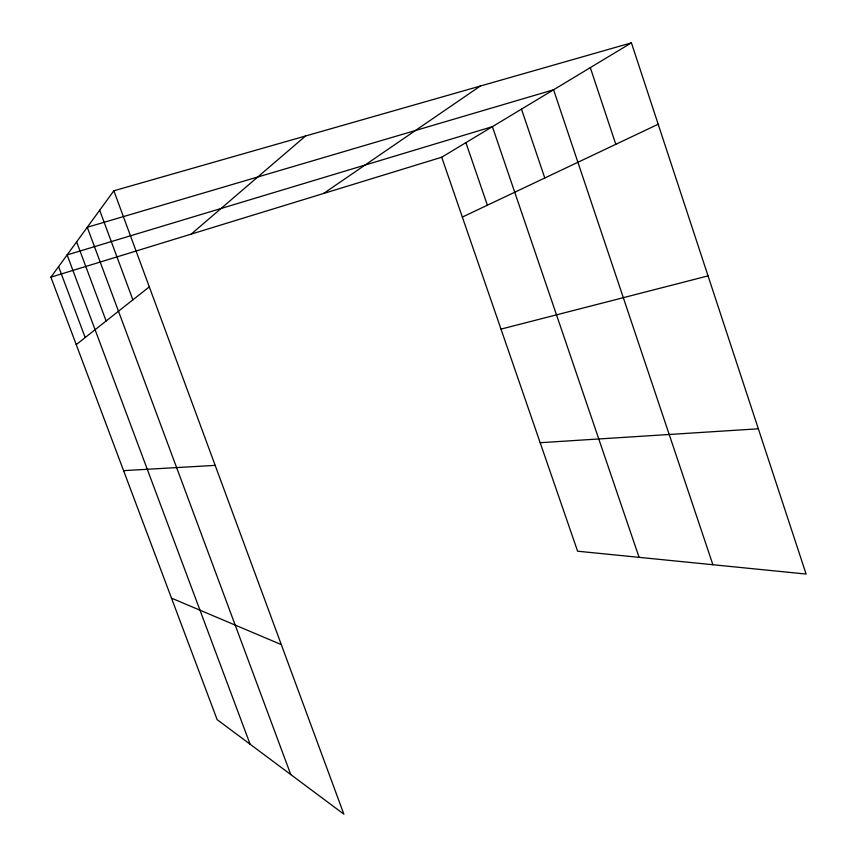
<?xml version="1.0" encoding="UTF-8"?>
<svg xmlns="http://www.w3.org/2000/svg" width="857" height="857" viewBox="0 0 857 857"><rect width="100%" height="100%" fill="white"/><g stroke="black" fill="none" stroke-linecap="round" stroke-linejoin="round"><path stroke-width="1.29" d="M113.852 190.79L343.861 814.15L217.142 719.644L50.895 277.175L113.852 190.79L631.416 42.85L806.105 574.051L577.597 551.201L441.709 157.227L631.416 42.85M191.186 234.111L305.553 135.995M76.23 344.621L149.3 286.87M323.582 193.478L480.306 86.043M462.352 217.078L658.187 124.222M50.895 277.175L441.709 157.227M501.002 329.12L708.053 275.89M540.178 442.705L758.338 428.8M123.59 470.643L215.161 465.372M171.486 598.132L281.289 644.593M58.587 266.613L85.186 337.54M76.616 241.878L106.129 320.989M250.115 744.24L67.114 254.915L492.4 126.665L639.097 557.35M290.759 774.546L87.264 227.266L553.579 89.781L712.895 564.731M99.68 210.244L132.878 299.854M465.919 142.626L487.376 205.219M521.495 109.128L544.784 177.999M590.312 67.628L615.797 144.319"/></g></svg>
